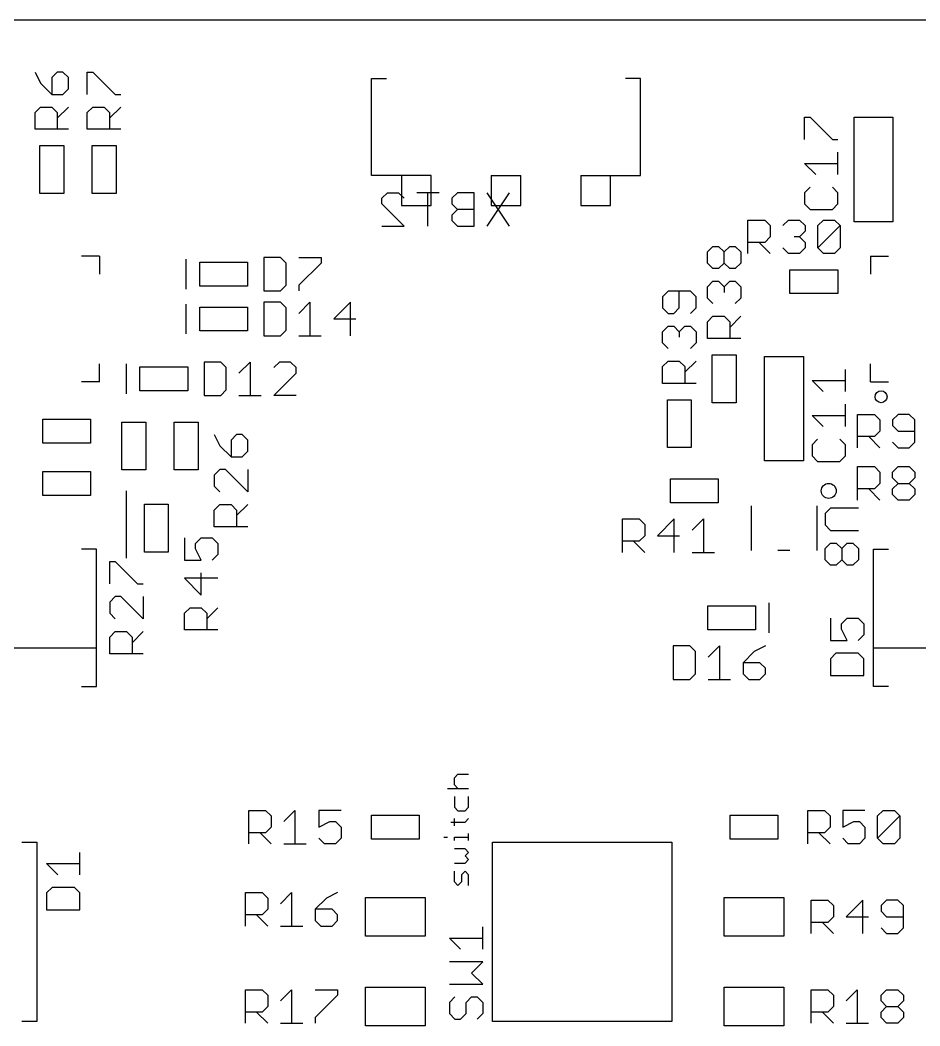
# Model space of a CAD drawing. Extents: x -5 to 112, y 0 to 62.
# Drawn here: x 37.44 to 67.55, y 27.35 to 61 of the extents above; entities that cross this region are included whole.
import ezdxf

# ---------------------------------------------------------------- set-up
doc = ezdxf.new("R2010")
doc.units = 0
for name, color, linetype in [('20', 178, 'CONTINUOUS'), ('21', 251, 'CONTINUOUS'), ('22', 251, 'CONTINUOUS'), ('25', 214, 'CONTINUOUS'), ('26', 214, 'CONTINUOUS'), ('51', 54, 'CONTINUOUS'), ('52', 54, 'CONTINUOUS')]:
    doc.layers.add(name, color=color, linetype=linetype)

msp = doc.modelspace()

# ---------------------------------------------------------------- linework, layer by layer
at = {"layer": '20'}
msp.add_line((79.25, 61), (2, 61), dxfattribs=at)
at = {"layer": '21'}
for p, q in [((40.1, 53.1), (39.5, 53.1)), ((40.1, 53.1), (40.1, 52.5)), ((43, 52), (43, 53)), ((65.9, 53.1), (66.5, 53.1)), ((65.9, 53.1), (65.9, 52.5)), ((43, 50.5), (43, 51.5)), ((40.1, 48.9), (40.1, 49.5)), ((41, 48.5), (41, 49.5)), ((65.9, 48.9), (65.9, 49.5)), ((40.1, 48.9), (39.5, 48.9)), ((65.9, 48.9), (66.5, 48.9)), ((61.9, 44.75), (61.9, 43.25)), ((64.1, 44.75), (64.1, 43.25)), ((40, 43.3), (39.5, 43.3)), ((40, 40), (40, 43.3)), ((63.2, 43.25), (62.8, 43.25)), ((66, 40), (66, 43.3)), ((66, 43.3), (66.5, 43.3)), ((62.5, 41.5), (62.5, 40.5)), ((36, 40), (40, 40)), ((40, 38.7), (40, 40)), ((66, 38.7), (66, 40)), ((66, 40), (70, 40)), ((39.5, 38.7), (40, 38.7)), ((66.5, 38.7), (66, 38.7)), ((51.9747, 35.6498), (52.0933, 35.7685)), ((52.0933, 35.7685), (52.4492, 35.7685)), ((51.9747, 35.4126), (51.9747, 35.6498)), ((52.0933, 35.2939), (51.9747, 35.4126)), ((51.7374, 35.2939), (52.4492, 35.2939)), ((51.9747, 35.0201), (51.9747, 34.6642)), ((52.4492, 34.6642), (52.4492, 35.0201)), ((51.9747, 34.6642), (52.0933, 34.5455)), ((52.3306, 34.5455), (52.4492, 34.6642)), ((52.0933, 34.5455), (52.3306, 34.5455)), ((51.856, 34.1652), (52.3306, 34.1652)), ((51.9747, 34.0466), (51.9747, 34.2838)), ((52.3306, 34.1652), (52.4492, 34.2838)), ((51.6188, 33.6663), (51.7374, 33.6663)), ((51.9747, 33.5476), (51.9747, 33.6663)), ((51.9747, 33.6663), (52.4492, 33.6663)), ((52.4492, 33.5476), (52.4492, 33.7849)), ((37.5, 33.5), (38, 33.5)), ((38, 33.5), (38, 27.5)), ((53.25, 27.5), (53.25, 33.5)), ((53.25, 33.5), (59.25, 33.5)), ((59.25, 33.5), (59.25, 27.5)), ((52.3306, 33.2738), (51.9747, 33.2738)), ((52.4492, 33.1551), (52.3306, 33.2738)), ((52.3306, 33.0365), (52.4492, 33.1551)), ((52.4492, 32.9179), (52.3306, 33.0365)), ((51.9747, 32.7992), (52.3306, 32.7992)), ((52.3306, 32.7992), (52.4492, 32.9179)), ((51.9747, 32.1694), (51.9747, 32.5253)), ((52.3306, 32.5253), (52.2119, 32.4067)), ((52.2119, 32.4067), (52.2119, 32.1694)), ((52.4492, 32.4067), (52.3306, 32.5253)), ((52.4492, 32.0508), (52.4492, 32.4067)), ((52.0933, 32.0508), (51.9747, 32.1694)), ((52.2119, 32.1694), (52.0933, 32.0508)), ((38, 27.5), (37.5, 27.5)), ((59.25, 27.5), (53.25, 27.5))]:
    msp.add_line(p, q, dxfattribs=at)
for centre, radius in [((66.25, 48.4), 0.2), ((64.5, 45.25), 0.25)]:
    msp.add_circle(centre, radius, dxfattribs=at)
at = {"layer": '22'}
for p, q in [((49.2, 55.8), (49.2, 59.05)), ((49.2, 59.05), (49.7, 59.05)), ((58.2, 59.05), (57.7, 59.05)), ((58.2, 55.8), (58.2, 59.05)), ((51.2, 55.8), (49.2, 55.8)), ((53.2, 55.8), (54.2, 55.8)), ((56.2, 55.8), (58.2, 55.8))]:
    msp.add_line(p, q, dxfattribs=at)
at = {"layer": '25'}
for p, q in [((37.9402, 59.2613), (38.1267, 58.8884)), ((38.686, 59.2613), (38.4995, 59.0749)), ((38.8724, 59.2613), (38.686, 59.2613)), ((39.0588, 59.0749), (38.8724, 59.2613)), ((39.6902, 58.5156), (39.6902, 59.2613)), ((39.6902, 59.2613), (39.8767, 59.2613)), ((39.8767, 59.2613), (40.6224, 58.5156)), ((38.1267, 58.8884), (38.4995, 58.5156)), ((38.4995, 59.0749), (38.4995, 58.5156)), ((39.0588, 58.702), (39.0588, 59.0749)), ((38.8724, 58.5156), (39.0588, 58.702)), ((38.4995, 58.5156), (38.8724, 58.5156)), ((40.6224, 58.5156), (40.8088, 58.5156)), ((37.9402, 57.9055), (38.1267, 58.0919)), ((37.9402, 57.3462), (37.9402, 57.9055)), ((38.1267, 58.0919), (38.4995, 58.0919)), ((38.4995, 58.0919), (38.686, 57.9055)), ((38.686, 57.7191), (39.0588, 58.0919)), ((38.686, 57.9055), (38.686, 57.3462)), ((39.6902, 57.9055), (39.8767, 58.0919)), ((39.6902, 57.3462), (39.6902, 57.9055)), ((39.8767, 58.0919), (40.2495, 58.0919)), ((40.2495, 58.0919), (40.436, 57.9055)), ((40.436, 57.7191), (40.8088, 58.0919)), ((40.436, 57.9055), (40.436, 57.3462)), ((63.6902, 57.0018), (63.6902, 57.7475)), ((63.6902, 57.7475), (63.8767, 57.7475)), ((63.8767, 57.7475), (64.6224, 57.0018)), ((39.0588, 57.3462), (37.9402, 57.3462)), ((40.8088, 57.3462), (39.6902, 57.3462)), ((64.6224, 57.0018), (64.8088, 57.0018)), ((64.8088, 55.8324), (64.8088, 56.5781)), ((64.0631, 55.8324), (63.6902, 56.2052)), ((63.6902, 56.2052), (64.8088, 56.2052)), ((63.8767, 55.4087), (63.6902, 55.2223)), ((63.6902, 55.2223), (63.6902, 54.8494)), ((64.8088, 55.2223), (64.6224, 55.4087)), ((64.8088, 54.8494), (64.8088, 55.2223)), ((63.6902, 54.8494), (63.8767, 54.663)), ((63.8767, 54.663), (64.6224, 54.663)), ((64.6224, 54.663), (64.8088, 54.8494)), ((61.798, 53.1912), (61.798, 54.3098)), ((61.798, 54.3098), (62.3573, 54.3098)), ((62.3573, 54.3098), (62.5437, 54.1233)), ((62.9674, 54.1233), (63.1538, 54.3098)), ((63.1538, 54.3098), (63.5267, 54.3098)), ((63.5267, 54.3098), (63.7131, 54.1233)), ((64.1368, 54.1233), (64.3232, 54.3098)), ((64.3232, 54.3098), (64.6961, 54.3098)), ((64.6961, 54.3098), (64.8825, 54.1233)), ((62.5437, 54.1233), (62.5437, 53.7505)), ((63.7131, 53.9369), (63.5267, 53.7505)), ((63.7131, 54.1233), (63.7131, 53.9369)), ((64.1368, 53.3776), (64.1368, 54.1233)), ((64.1368, 53.3776), (64.8825, 54.1233)), ((64.8825, 54.1233), (64.8825, 53.3776)), ((62.3573, 53.5641), (61.798, 53.5641)), ((62.1709, 53.5641), (62.5437, 53.1912)), ((62.5437, 53.7505), (62.3573, 53.5641)), ((63.5267, 53.7505), (63.3403, 53.7505)), ((63.5267, 53.7505), (63.7131, 53.5641)), ((63.7131, 53.5641), (63.7131, 53.3776)), ((60.4402, 53.2443), (60.6267, 53.4307)), ((60.4402, 52.8714), (60.4402, 53.2443)), ((60.6267, 53.4307), (60.8131, 53.4307)), ((60.8131, 53.4307), (60.9995, 53.2443)), ((60.9995, 53.2443), (61.186, 53.4307)), ((60.9995, 52.8714), (60.9995, 53.2443)), ((61.186, 53.4307), (61.3724, 53.4307)), ((61.3724, 53.4307), (61.5588, 53.2443)), ((61.5588, 53.2443), (61.5588, 52.8714)), ((63.1538, 53.1912), (62.9674, 53.3776)), ((63.5267, 53.1912), (63.1538, 53.1912)), ((63.7131, 53.3776), (63.5267, 53.1912)), ((64.3232, 53.1912), (64.1368, 53.3776)), ((64.6961, 53.1912), (64.3232, 53.1912)), ((64.8825, 53.3776), (64.6961, 53.1912)), ((45.5962, 53.0598), (45.5962, 51.9412)), ((46.1555, 53.0598), (45.5962, 53.0598)), ((46.3419, 52.8733), (46.1555, 53.0598)), ((46.3419, 52.1276), (46.3419, 52.8733)), ((46.7656, 53.0598), (47.5113, 53.0598)), ((47.5113, 52.8733), (46.7656, 52.1276)), ((47.5113, 53.0598), (47.5113, 52.8733)), ((60.6267, 52.685), (60.4402, 52.8714)), ((60.9995, 52.8714), (60.8131, 52.685)), ((61.186, 52.685), (60.9995, 52.8714)), ((61.5588, 52.8714), (61.3724, 52.685)), ((60.8131, 52.685), (60.6267, 52.685)), ((61.3724, 52.685), (61.186, 52.685)), ((60.4402, 52.0749), (60.6267, 52.2613)), ((60.6267, 52.2613), (60.8131, 52.2613)), ((60.8131, 52.2613), (60.9995, 52.0749)), ((60.9995, 52.0749), (61.186, 52.2613)), ((61.186, 52.2613), (61.3724, 52.2613)), ((61.3724, 52.2613), (61.5588, 52.0749)), ((45.5962, 51.9412), (46.1555, 51.9412)), ((46.1555, 51.9412), (46.3419, 52.1276)), ((46.7656, 52.1276), (46.7656, 51.9412)), ((59.1267, 51.9307), (58.9402, 51.7443)), ((59.8724, 51.9307), (59.1267, 51.9307)), ((59.4995, 51.3714), (59.4995, 51.9307)), ((60.0588, 51.7443), (59.8724, 51.9307)), ((60.4402, 51.702), (60.4402, 52.0749)), ((60.9995, 52.0749), (60.9995, 51.8884)), ((61.5588, 52.0749), (61.5588, 51.702)), ((45.5962, 51.5598), (45.5962, 50.4412)), ((46.1555, 51.5598), (45.5962, 51.5598)), ((46.3419, 51.3733), (46.1555, 51.5598)), ((46.7656, 51.1869), (47.1384, 51.5598)), ((47.1384, 51.5598), (47.1384, 50.4412)), ((48.4943, 51.5598), (47.935, 51.0005)), ((48.4943, 50.4412), (48.4943, 51.5598)), ((58.9402, 51.7443), (58.9402, 51.3714)), ((60.0588, 51.3714), (60.0588, 51.7443)), ((60.6267, 51.5156), (60.4402, 51.702)), ((61.5588, 51.702), (61.3724, 51.5156)), ((46.3419, 50.6276), (46.3419, 51.3733)), ((58.9402, 51.3714), (59.1267, 51.185)), ((59.1267, 51.185), (59.3131, 51.185)), ((59.3131, 51.185), (59.4995, 51.3714)), ((59.8724, 51.185), (60.0588, 51.3714)), ((47.935, 51.0005), (48.6807, 51.0005)), ((60.4402, 50.9055), (60.6267, 51.0919)), ((60.4402, 50.3462), (60.4402, 50.9055)), ((60.6267, 51.0919), (60.9995, 51.0919)), ((60.9995, 51.0919), (61.186, 50.9055)), ((61.186, 50.7191), (61.5588, 51.0919)), ((61.186, 50.9055), (61.186, 50.3462)), ((46.1555, 50.4412), (46.3419, 50.6276)), ((58.9402, 50.5749), (59.1267, 50.7613)), ((58.9402, 50.202), (58.9402, 50.5749)), ((59.1267, 50.7613), (59.3131, 50.7613)), ((59.3131, 50.7613), (59.4995, 50.5749)), ((59.4995, 50.5749), (59.686, 50.7613)), ((59.4995, 50.5749), (59.4995, 50.3884)), ((59.686, 50.7613), (59.8724, 50.7613)), ((59.8724, 50.7613), (60.0588, 50.5749)), ((60.0588, 50.5749), (60.0588, 50.202)), ((45.5962, 50.4412), (46.1555, 50.4412)), ((46.7656, 50.4412), (47.5113, 50.4412)), ((59.1267, 50.0156), (58.9402, 50.202)), ((60.0588, 50.202), (59.8724, 50.0156)), ((61.5588, 50.3462), (60.4402, 50.3462)), ((43.5962, 49.5598), (43.5962, 48.4412)), ((44.1555, 49.5598), (43.5962, 49.5598)), ((44.3419, 49.3733), (44.1555, 49.5598)), ((44.7656, 49.1869), (45.1384, 49.5598)), ((45.1384, 49.5598), (45.1384, 48.4412)), ((46.1214, 49.5598), (45.935, 49.3733)), ((46.4943, 49.5598), (46.1214, 49.5598)), ((46.6807, 49.3733), (46.4943, 49.5598)), ((58.9402, 49.4055), (59.1267, 49.5919)), ((59.1267, 49.5919), (59.4995, 49.5919)), ((59.4995, 49.5919), (59.686, 49.4055)), ((59.686, 49.2191), (60.0588, 49.5919)), ((44.3419, 48.6276), (44.3419, 49.3733)), ((45.935, 48.4412), (46.6807, 49.1869)), ((46.6807, 49.1869), (46.6807, 49.3733)), ((58.9402, 48.8462), (58.9402, 49.4055)), ((59.686, 49.4055), (59.686, 48.8462)), ((65.0588, 48.57), (65.0588, 49.3157)), ((60.0588, 48.8462), (58.9402, 48.8462)), ((64.3131, 48.57), (63.9402, 48.9428)), ((63.9402, 48.9428), (65.0588, 48.9428)), ((44.1555, 48.4412), (44.3419, 48.6276)), ((43.5962, 48.4412), (44.1555, 48.4412)), ((44.7656, 48.4412), (45.5113, 48.4412)), ((46.6807, 48.4412), (45.935, 48.4412)), ((65.0588, 47.4006), (65.0588, 48.1463)), ((65.4674, 46.6912), (65.4674, 47.8098)), ((65.4674, 47.8098), (66.0267, 47.8098)), ((66.0267, 47.8098), (66.2131, 47.6233)), ((66.8232, 47.8098), (66.6368, 47.6233)), ((67.1961, 47.8098), (66.8232, 47.8098)), ((67.3825, 47.6233), (67.1961, 47.8098)), ((64.3131, 47.4006), (63.9402, 47.7734)), ((63.9402, 47.7734), (65.0588, 47.7734)), ((66.2131, 47.6233), (66.2131, 47.2505)), ((66.6368, 47.6233), (66.6368, 47.4369)), ((67.3825, 46.8776), (67.3825, 47.6233)), ((43.9402, 47.1325), (44.1267, 46.7596)), ((44.686, 47.1325), (44.4995, 46.9461)), ((44.8724, 47.1325), (44.686, 47.1325)), ((45.0588, 46.9461), (44.8724, 47.1325)), ((66.2131, 47.2505), (66.0267, 47.0641)), ((66.6368, 47.4369), (66.8232, 47.2505)), ((66.8232, 47.2505), (67.3825, 47.2505)), ((44.4995, 46.9461), (44.4995, 46.3868)), ((45.0588, 46.5732), (45.0588, 46.9461)), ((64.1267, 46.9769), (63.9402, 46.7905)), ((63.9402, 46.7905), (63.9402, 46.4176)), ((65.0588, 46.7905), (64.8724, 46.9769)), ((65.0588, 46.4176), (65.0588, 46.7905)), ((66.0267, 47.0641), (65.4674, 47.0641)), ((65.8403, 47.0641), (66.2131, 46.6912)), ((66.6368, 46.8776), (66.8232, 46.6912)), ((67.1961, 46.6912), (67.3825, 46.8776)), ((44.1267, 46.7596), (44.4995, 46.3868)), ((44.8724, 46.3868), (45.0588, 46.5732)), ((66.8232, 46.6912), (67.1961, 46.6912)), ((44.4995, 46.3868), (44.8724, 46.3868)), ((63.9402, 46.4176), (64.1267, 46.2312)), ((64.1267, 46.2312), (64.8724, 46.2312)), ((64.8724, 46.2312), (65.0588, 46.4176)), ((44.1267, 45.9631), (43.9402, 45.7767)), ((43.9402, 45.7767), (43.9402, 45.4038)), ((44.3131, 45.9631), (44.1267, 45.9631)), ((45.0588, 45.2174), (44.3131, 45.9631)), ((45.0588, 45.9631), (45.0588, 45.2174)), ((65.4674, 44.9412), (65.4674, 46.0598)), ((65.4674, 46.0598), (66.0267, 46.0598)), ((66.0267, 46.0598), (66.2131, 45.8733)), ((66.2131, 45.8733), (66.2131, 45.5005)), ((66.6368, 45.8733), (66.8232, 46.0598)), ((66.6368, 45.6869), (66.6368, 45.8733)), ((66.8232, 46.0598), (67.1961, 46.0598)), ((67.1961, 46.0598), (67.3825, 45.8733)), ((67.3825, 45.8733), (67.3825, 45.6869)), ((66.2131, 45.5005), (66.0267, 45.3141)), ((66.8232, 45.5005), (66.6368, 45.6869)), ((66.6368, 45.3141), (66.8232, 45.5005)), ((66.8232, 45.5005), (67.1961, 45.5005)), ((67.3825, 45.6869), (67.1961, 45.5005)), ((67.1961, 45.5005), (67.3825, 45.3141)), ((41, 43), (41, 45.25)), ((43.9402, 45.4038), (44.1267, 45.2174)), ((66.0267, 45.3141), (65.4674, 45.3141)), ((65.8403, 45.3141), (66.2131, 44.9412)), ((66.6368, 45.1276), (66.6368, 45.3141)), ((66.8232, 44.9412), (66.6368, 45.1276)), ((67.3825, 45.1276), (67.1961, 44.9412)), ((67.3825, 45.3141), (67.3825, 45.1276)), ((43.9402, 44.6073), (44.1267, 44.7937)), ((44.1267, 44.7937), (44.4995, 44.7937)), ((44.4995, 44.7937), (44.686, 44.6073)), ((44.686, 44.4209), (45.0588, 44.7937)), ((67.1961, 44.9412), (66.8232, 44.9412)), ((43.9402, 44.048), (43.9402, 44.6073)), ((44.686, 44.6073), (44.686, 44.048)), ((64.5626, 44.6738), (64.3762, 44.4874)), ((64.3762, 44.4874), (64.3762, 44.1145)), ((65.4948, 44.6738), (64.5626, 44.6738)), ((57.5962, 43.1912), (57.5962, 44.3098)), ((57.5962, 44.3098), (58.1555, 44.3098)), ((58.1555, 44.3098), (58.3419, 44.1233)), ((58.3419, 44.1233), (58.3419, 43.7505)), ((59.3249, 44.3098), (58.7656, 43.7505)), ((59.3249, 43.1912), (59.3249, 44.3098)), ((59.935, 43.9369), (60.3078, 44.3098)), ((60.3078, 44.3098), (60.3078, 43.1912)), ((64.3762, 44.1145), (64.5626, 43.9281)), ((45.0588, 44.048), (43.9402, 44.048)), ((58.3419, 43.7505), (58.1555, 43.5641)), ((58.7656, 43.7505), (59.5113, 43.7505)), ((64.5626, 43.9281), (65.4948, 43.9281)), ((42.9402, 43.6807), (42.9402, 42.935)), ((43.3131, 43.4943), (43.4995, 43.6807)), ((43.3131, 43.3078), (43.3131, 43.4943)), ((43.4995, 43.6807), (43.8724, 43.6807)), ((43.8724, 43.6807), (44.0588, 43.4943)), ((44.0588, 43.4943), (44.0588, 43.1214)), ((58.1555, 43.5641), (57.5962, 43.5641)), ((57.9691, 43.5641), (58.3419, 43.1912)), ((64.3762, 43.318), (64.5626, 43.5044)), ((64.5626, 43.5044), (64.749, 43.5044)), ((64.749, 43.5044), (64.9355, 43.318)), ((64.9355, 43.318), (65.1219, 43.5044)), ((65.1219, 43.5044), (65.3083, 43.5044)), ((65.3083, 43.5044), (65.4948, 43.318)), ((43.4995, 42.935), (43.3131, 43.3078)), ((44.0588, 43.1214), (43.8724, 42.935)), ((59.935, 43.1912), (60.6807, 43.1912)), ((64.3762, 42.9451), (64.3762, 43.318)), ((64.9355, 43.318), (64.9355, 42.9451)), ((65.4948, 43.318), (65.4948, 42.9451)), ((40.4402, 42.1368), (40.4402, 42.8825)), ((40.4402, 42.8825), (40.6267, 42.8825)), ((40.6267, 42.8825), (41.3724, 42.1368)), ((42.9402, 42.935), (43.4995, 42.935)), ((64.5626, 42.7587), (64.3762, 42.9451)), ((64.749, 42.7587), (64.5626, 42.7587)), ((64.9355, 42.9451), (64.749, 42.7587)), ((65.1219, 42.7587), (64.9355, 42.9451)), ((65.3083, 42.7587), (65.1219, 42.7587)), ((65.4948, 42.9451), (65.3083, 42.7587)), ((43.4995, 41.7656), (43.4995, 42.5113)), ((41.3724, 42.1368), (41.5588, 42.1368)), ((44.0588, 42.3249), (42.9402, 42.3249)), ((42.9402, 42.3249), (43.4995, 41.7656)), ((40.6267, 41.7131), (40.4402, 41.5267)), ((40.4402, 41.5267), (40.4402, 41.1538)), ((40.8131, 41.7131), (40.6267, 41.7131)), ((41.5588, 40.9674), (40.8131, 41.7131)), ((41.5588, 41.7131), (41.5588, 40.9674)), ((40.4402, 41.1538), (40.6267, 40.9674)), ((42.9402, 41.1555), (43.1267, 41.3419)), ((42.9402, 40.5962), (42.9402, 41.1555)), ((43.1267, 41.3419), (43.4995, 41.3419)), ((43.4995, 41.3419), (43.686, 41.1555)), ((43.686, 40.9691), (44.0588, 41.3419)), ((43.686, 41.1555), (43.686, 40.5962)), ((64.5552, 40.9913), (64.5552, 40.2456)), ((64.9281, 40.8049), (65.1145, 40.9913)), ((64.9281, 40.6184), (64.9281, 40.8049)), ((65.1145, 40.9913), (65.4874, 40.9913)), ((65.4874, 40.9913), (65.6738, 40.8049)), ((65.6738, 40.8049), (65.6738, 40.432)), ((40.4402, 40.3573), (40.6267, 40.5437)), ((40.6267, 40.5437), (40.9995, 40.5437)), ((40.9995, 40.5437), (41.186, 40.3573)), ((41.186, 40.1709), (41.5588, 40.5437)), ((44.0588, 40.5962), (42.9402, 40.5962)), ((65.1145, 40.2456), (64.9281, 40.6184)), ((65.6738, 40.432), (65.4874, 40.2456)), ((40.4402, 39.798), (40.4402, 40.3573)), ((41.186, 40.3573), (41.186, 39.798)), ((59.298, 40.0598), (59.298, 38.9412)), ((59.8573, 40.0598), (59.298, 40.0598)), ((60.0437, 39.8733), (59.8573, 40.0598)), ((60.4674, 39.6869), (60.8403, 40.0598)), ((60.8403, 40.0598), (60.8403, 38.9412)), ((62.3825, 40.0598), (62.0096, 39.8733)), ((64.5552, 40.2456), (65.1145, 40.2456)), ((41.5588, 39.798), (40.4402, 39.798)), ((60.0437, 39.1276), (60.0437, 39.8733)), ((62.0096, 39.8733), (61.6368, 39.5005)), ((64.7417, 39.8219), (64.5552, 39.6355)), ((65.4874, 39.8219), (64.7417, 39.8219)), ((65.6738, 39.6355), (65.4874, 39.8219)), ((61.6368, 39.5005), (61.6368, 39.1276)), ((62.1961, 39.5005), (61.6368, 39.5005)), ((62.3825, 39.3141), (62.1961, 39.5005)), ((64.5552, 39.6355), (64.5552, 39.0762)), ((65.6738, 39.0762), (65.6738, 39.6355)), ((59.8573, 38.9412), (60.0437, 39.1276)), ((61.6368, 39.1276), (61.8232, 38.9412)), ((62.1961, 38.9412), (62.3825, 39.1276)), ((62.3825, 39.1276), (62.3825, 39.3141)), ((64.5552, 39.0762), (65.6738, 39.0762)), ((59.298, 38.9412), (59.8573, 38.9412)), ((60.4674, 38.9412), (61.2131, 38.9412)), ((61.8232, 38.9412), (62.1961, 38.9412)), ((45.0962, 33.4412), (45.0962, 34.5598)), ((45.0962, 34.5598), (45.6555, 34.5598)), ((45.6555, 34.5598), (45.8419, 34.3733)), ((45.8419, 34.3733), (45.8419, 34.0005)), ((46.2656, 34.1869), (46.6384, 34.5598)), ((46.6384, 34.5598), (46.6384, 33.4412)), ((48.1807, 34.5598), (47.435, 34.5598)), ((47.435, 34.5598), (47.435, 34.0005)), ((63.798, 33.4412), (63.798, 34.5598)), ((63.798, 34.5598), (64.3573, 34.5598)), ((64.3573, 34.5598), (64.5437, 34.3733)), ((64.5437, 34.3733), (64.5437, 34.0005)), ((65.7131, 34.5598), (64.9674, 34.5598)), ((64.9674, 34.5598), (64.9674, 34.0005)), ((66.1368, 34.3733), (66.3232, 34.5598)), ((66.1368, 33.6276), (66.1368, 34.3733)), ((66.1368, 33.6276), (66.8825, 34.3733)), ((66.3232, 34.5598), (66.6961, 34.5598)), ((66.6961, 34.5598), (66.8825, 34.3733)), ((66.8825, 34.3733), (66.8825, 33.6276)), ((45.8419, 34.0005), (45.6555, 33.8141)), ((47.435, 34.0005), (47.8078, 34.1869)), ((47.8078, 34.1869), (47.9943, 34.1869)), ((47.9943, 34.1869), (48.1807, 34.0005)), ((48.1807, 34.0005), (48.1807, 33.6276)), ((64.5437, 34.0005), (64.3573, 33.8141)), ((64.9674, 34.0005), (65.3402, 34.1869)), ((65.3402, 34.1869), (65.5267, 34.1869)), ((65.5267, 34.1869), (65.7131, 34.0005)), ((65.7131, 34.0005), (65.7131, 33.6276)), ((45.6555, 33.8141), (45.0962, 33.8141)), ((45.4691, 33.8141), (45.8419, 33.4412)), ((64.3573, 33.8141), (63.798, 33.8141)), ((64.1709, 33.8141), (64.5437, 33.4412)), ((46.2656, 33.4412), (47.0113, 33.4412)), ((47.6214, 33.4412), (47.435, 33.6276)), ((47.9943, 33.4412), (47.6214, 33.4412)), ((48.1807, 33.6276), (47.9943, 33.4412)), ((65.1538, 33.4412), (64.9674, 33.6276)), ((65.5267, 33.4412), (65.1538, 33.4412)), ((65.7131, 33.6276), (65.5267, 33.4412)), ((66.3232, 33.4412), (66.1368, 33.6276)), ((66.6961, 33.4412), (66.3232, 33.4412)), ((66.8825, 33.6276), (66.6961, 33.4412)), ((39.4438, 32.4068), (39.4438, 33.1525)), ((38.6981, 32.4068), (38.3252, 32.7797)), ((38.3252, 32.7797), (39.4438, 32.7797)), ((38.5117, 31.9831), (38.3252, 31.7967)), ((39.2574, 31.9831), (38.5117, 31.9831)), ((39.4438, 31.7967), (39.2574, 31.9831)), ((38.3252, 31.7967), (38.3252, 31.2374)), ((39.4438, 31.2374), (39.4438, 31.7967)), ((44.9812, 30.6912), (44.9812, 31.8098)), ((44.9812, 31.8098), (45.5405, 31.8098)), ((45.5405, 31.8098), (45.7269, 31.6233)), ((46.1506, 31.4369), (46.5234, 31.8098)), ((46.5234, 31.8098), (46.5234, 30.6912)), ((48.0657, 31.8098), (47.6928, 31.6233)), ((45.7269, 31.6233), (45.7269, 31.2505)), ((47.6928, 31.6233), (47.32, 31.2505)), ((63.913, 30.4412), (63.913, 31.5598)), ((63.913, 31.5598), (64.4723, 31.5598)), ((64.4723, 31.5598), (64.6587, 31.3733)), ((64.6587, 31.3733), (64.6587, 31.0005)), ((65.6417, 31.5598), (65.0824, 31.0005)), ((65.6417, 30.4412), (65.6417, 31.5598)), ((66.4382, 31.5598), (66.2518, 31.3733)), ((66.2518, 31.3733), (66.2518, 31.1869)), ((66.8111, 31.5598), (66.4382, 31.5598)), ((66.9975, 31.3733), (66.8111, 31.5598)), ((66.9975, 30.6276), (66.9975, 31.3733)), ((38.3252, 31.2374), (39.4438, 31.2374)), ((45.5405, 31.0641), (44.9812, 31.0641)), ((45.3541, 31.0641), (45.7269, 30.6912)), ((45.7269, 31.2505), (45.5405, 31.0641)), ((47.32, 31.2505), (47.32, 30.8776)), ((47.8793, 31.2505), (47.32, 31.2505)), ((48.0657, 31.0641), (47.8793, 31.2505)), ((48.0657, 30.8776), (48.0657, 31.0641)), ((64.6587, 31.0005), (64.4723, 30.8141)), ((65.0824, 31.0005), (65.8281, 31.0005)), ((66.2518, 31.1869), (66.4382, 31.0005)), ((66.4382, 31.0005), (66.9975, 31.0005)), ((46.1506, 30.6912), (46.8963, 30.6912)), ((47.32, 30.8776), (47.5064, 30.6912)), ((47.5064, 30.6912), (47.8793, 30.6912)), ((47.8793, 30.6912), (48.0657, 30.8776)), ((52.9238, 29.915), (52.9238, 30.6607)), ((64.4723, 30.8141), (63.913, 30.8141)), ((64.2859, 30.8141), (64.6587, 30.4412)), ((66.2518, 30.6276), (66.4382, 30.4412)), ((66.8111, 30.4412), (66.9975, 30.6276)), ((52.1781, 29.915), (51.8052, 30.2878)), ((51.8052, 30.2878), (52.9238, 30.2878)), ((66.4382, 30.4412), (66.8111, 30.4412)), ((52.9238, 29.4913), (51.8052, 29.4913)), ((52.551, 29.1184), (52.9238, 29.4913)), ((52.9238, 28.7456), (52.551, 29.1184)), ((51.8052, 28.7456), (52.9238, 28.7456)), ((44.9812, 27.4412), (44.9812, 28.5598)), ((44.9812, 28.5598), (45.5405, 28.5598)), ((45.5405, 28.5598), (45.7269, 28.3733)), ((45.7269, 28.3733), (45.7269, 28.0005)), ((46.1506, 28.1869), (46.5234, 28.5598)), ((46.5234, 28.5598), (46.5234, 27.4412)), ((47.32, 28.5598), (48.0657, 28.5598)), ((48.0657, 28.3733), (47.32, 27.6276)), ((48.0657, 28.5598), (48.0657, 28.3733)), ((51.9917, 28.3219), (51.8052, 28.1355)), ((52.3645, 28.1355), (52.551, 28.3219)), ((52.551, 28.3219), (52.7374, 28.3219)), ((52.7374, 28.3219), (52.9238, 28.1355)), ((63.913, 27.4412), (63.913, 28.5598)), ((63.913, 28.5598), (64.4723, 28.5598)), ((64.4723, 28.5598), (64.6587, 28.3733)), ((64.6587, 28.3733), (64.6587, 28.0005)), ((65.0824, 28.1869), (65.4553, 28.5598)), ((65.4553, 28.5598), (65.4553, 27.4412)), ((66.2518, 28.3733), (66.4382, 28.5598)), ((66.2518, 28.1869), (66.2518, 28.3733)), ((66.4382, 28.5598), (66.8111, 28.5598)), ((66.8111, 28.5598), (66.9975, 28.3733)), ((66.9975, 28.3733), (66.9975, 28.1869)), ((45.7269, 28.0005), (45.5405, 27.8141)), ((51.8052, 28.1355), (51.8052, 27.7626)), ((52.3645, 27.7626), (52.3645, 28.1355)), ((52.9238, 28.1355), (52.9238, 27.7626)), ((64.6587, 28.0005), (64.4723, 27.8141)), ((66.4382, 28.0005), (66.2518, 28.1869)), ((66.2518, 27.8141), (66.4382, 28.0005)), ((66.4382, 28.0005), (66.8111, 28.0005)), ((66.9975, 28.1869), (66.8111, 28.0005)), ((66.8111, 28.0005), (66.9975, 27.8141)), ((45.5405, 27.8141), (44.9812, 27.8141)), ((45.3541, 27.8141), (45.7269, 27.4412)), ((47.32, 27.6276), (47.32, 27.4412)), ((51.8052, 27.7626), (51.9917, 27.5762)), ((52.1781, 27.5762), (52.3645, 27.7626)), ((52.9238, 27.7626), (52.7374, 27.5762)), ((64.4723, 27.8141), (63.913, 27.8141)), ((64.2859, 27.8141), (64.6587, 27.4412)), ((66.2518, 27.6276), (66.2518, 27.8141)), ((66.4382, 27.4412), (66.2518, 27.6276)), ((66.9975, 27.6276), (66.8111, 27.4412)), ((66.9975, 27.8141), (66.9975, 27.6276)), ((46.1506, 27.4412), (46.8963, 27.4412)), ((51.9917, 27.5762), (52.1781, 27.5762)), ((65.0824, 27.4412), (65.8281, 27.4412)), ((66.8111, 27.4412), (66.4382, 27.4412))]:
    msp.add_line(p, q, dxfattribs=at)
at = {"layer": '26'}
for p, q in [((49.5475, 55.0383), (49.7339, 55.2248)), ((49.7339, 55.2248), (50.1068, 55.2248)), ((50.1068, 55.2248), (50.2932, 55.0383)), ((51.4626, 55.2248), (50.7169, 55.2248)), ((51.0898, 54.1062), (51.0898, 55.2248)), ((52.0727, 55.2248), (51.8863, 55.0383)), ((52.632, 55.2248), (52.0727, 55.2248)), ((52.632, 54.1062), (52.632, 55.2248)), ((53.8014, 55.2248), (53.0557, 54.1062)), ((53.0557, 55.2248), (53.8014, 54.1062)), ((49.5475, 54.8519), (49.5475, 55.0383)), ((50.2932, 54.1062), (49.5475, 54.8519)), ((51.8863, 55.0383), (51.8863, 54.8519)), ((51.8863, 54.8519), (52.0727, 54.6655)), ((52.0727, 54.6655), (51.8863, 54.4791)), ((52.632, 54.6655), (52.0727, 54.6655)), ((51.8863, 54.4791), (51.8863, 54.2926)), ((51.8863, 54.2926), (52.0727, 54.1062)), ((49.5475, 54.1062), (50.2932, 54.1062)), ((52.0727, 54.1062), (52.632, 54.1062))]:
    msp.add_line(p, q, dxfattribs=at)
at = {"layer": '51'}
for p, q in [((65.35, 54.25), (65.35, 57.75)), ((65.35, 57.75), (66.65, 57.75)), ((66.65, 57.75), (66.65, 54.25)), ((38.1, 55.2), (38.1, 56.8)), ((38.1, 56.8), (38.9, 56.8)), ((38.9, 56.8), (38.9, 55.2)), ((39.85, 55.2), (39.85, 56.8)), ((39.85, 56.8), (40.65, 56.8)), ((40.65, 56.8), (40.65, 55.2)), ((38.9, 55.2), (38.1, 55.2)), ((40.65, 55.2), (39.85, 55.2)), ((66.65, 54.25), (65.35, 54.25)), ((43.45, 52.9), (45.05, 52.9)), ((43.45, 52.1), (43.45, 52.9)), ((45.05, 52.9), (45.05, 52.1)), ((63.2, 51.85), (63.2, 52.65)), ((63.2, 52.65), (64.8, 52.65)), ((64.8, 52.65), (64.8, 51.85)), ((45.05, 52.1), (43.45, 52.1)), ((64.8, 51.85), (63.2, 51.85)), ((43.45, 51.4), (45.05, 51.4)), ((43.45, 50.6), (43.45, 51.4)), ((45.05, 51.4), (45.05, 50.6)), ((45.05, 50.6), (43.45, 50.6)), ((60.6, 48.2), (60.6, 49.8)), ((60.6, 49.8), (61.4, 49.8)), ((61.4, 49.8), (61.4, 48.2)), ((62.35, 46.25), (62.35, 49.75)), ((62.35, 49.75), (63.65, 49.75)), ((63.65, 49.75), (63.65, 46.25)), ((41.45, 49.4), (43.05, 49.4)), ((41.45, 48.6), (41.45, 49.4)), ((43.05, 49.4), (43.05, 48.6)), ((43.05, 48.6), (41.45, 48.6)), ((59.1, 46.7), (59.1, 48.3)), ((59.1, 48.3), (59.9, 48.3)), ((59.9, 48.3), (59.9, 46.7)), ((61.4, 48.2), (60.6, 48.2)), ((38.2, 47.65), (39.8, 47.65)), ((38.2, 46.85), (38.2, 47.65)), ((39.8, 47.65), (39.8, 46.85)), ((40.85, 45.95), (40.85, 47.55)), ((40.85, 47.55), (41.65, 47.55)), ((41.65, 47.55), (41.65, 45.95)), ((42.6, 45.95), (42.6, 47.55)), ((42.6, 47.55), (43.4, 47.55)), ((43.4, 47.55), (43.4, 45.95)), ((39.8, 46.85), (38.2, 46.85)), ((59.9, 46.7), (59.1, 46.7)), ((63.65, 46.25), (62.35, 46.25)), ((38.2, 45.1), (38.2, 45.9)), ((38.2, 45.9), (39.8, 45.9)), ((39.8, 45.9), (39.8, 45.1)), ((41.65, 45.95), (40.85, 45.95)), ((43.4, 45.95), (42.6, 45.95)), ((59.2, 45.65), (60.8, 45.65)), ((59.2, 44.85), (59.2, 45.65)), ((60.8, 45.65), (60.8, 44.85)), ((39.8, 45.1), (38.2, 45.1)), ((41.6, 43.2), (41.6, 44.8)), ((41.6, 44.8), (42.4, 44.8)), ((42.4, 44.8), (42.4, 43.2)), ((60.8, 44.85), (59.2, 44.85)), ((42.4, 43.2), (41.6, 43.2)), ((60.45, 40.6), (60.45, 41.4)), ((60.45, 41.4), (62.05, 41.4)), ((62.05, 41.4), (62.05, 40.6)), ((62.05, 40.6), (60.45, 40.6)), ((49.2, 34.4), (50.8, 34.4)), ((49.2, 33.6), (49.2, 34.4)), ((50.8, 34.4), (50.8, 33.6)), ((61.2, 33.6), (61.2, 34.4)), ((61.2, 34.4), (62.8, 34.4)), ((62.8, 34.4), (62.8, 33.6)), ((50.8, 33.6), (49.2, 33.6)), ((62.8, 33.6), (61.2, 33.6)), ((49, 31.65), (51, 31.65)), ((49, 30.35), (49, 31.65)), ((51, 31.65), (51, 30.35)), ((61, 30.35), (61, 31.65)), ((61, 31.65), (63, 31.65)), ((63, 31.65), (63, 30.35)), ((51, 30.35), (49, 30.35)), ((63, 30.35), (61, 30.35)), ((49, 28.65), (51, 28.65)), ((49, 27.35), (49, 28.65)), ((51, 28.65), (51, 27.35)), ((61, 27.35), (61, 28.65)), ((61, 28.65), (63, 28.65)), ((63, 28.65), (63, 27.35)), ((51, 27.35), (49, 27.35)), ((63, 27.35), (61, 27.35))]:
    msp.add_line(p, q, dxfattribs=at)
at = {"layer": '52'}
for p, q in [((50.2, 55.8), (50.2, 54.8)), ((51.2, 54.8), (51.2, 55.8)), ((53.2, 55.8), (53.2, 54.8)), ((54.2, 54.8), (54.2, 55.8)), ((56.2, 55.8), (56.2, 54.8)), ((57.2, 54.8), (57.2, 55.8)), ((50.2, 54.8), (51.2, 54.8)), ((53.2, 54.8), (54.2, 54.8)), ((56.2, 54.8), (57.2, 54.8))]:
    msp.add_line(p, q, dxfattribs=at)

doc.saveas('drawing.dxf')
